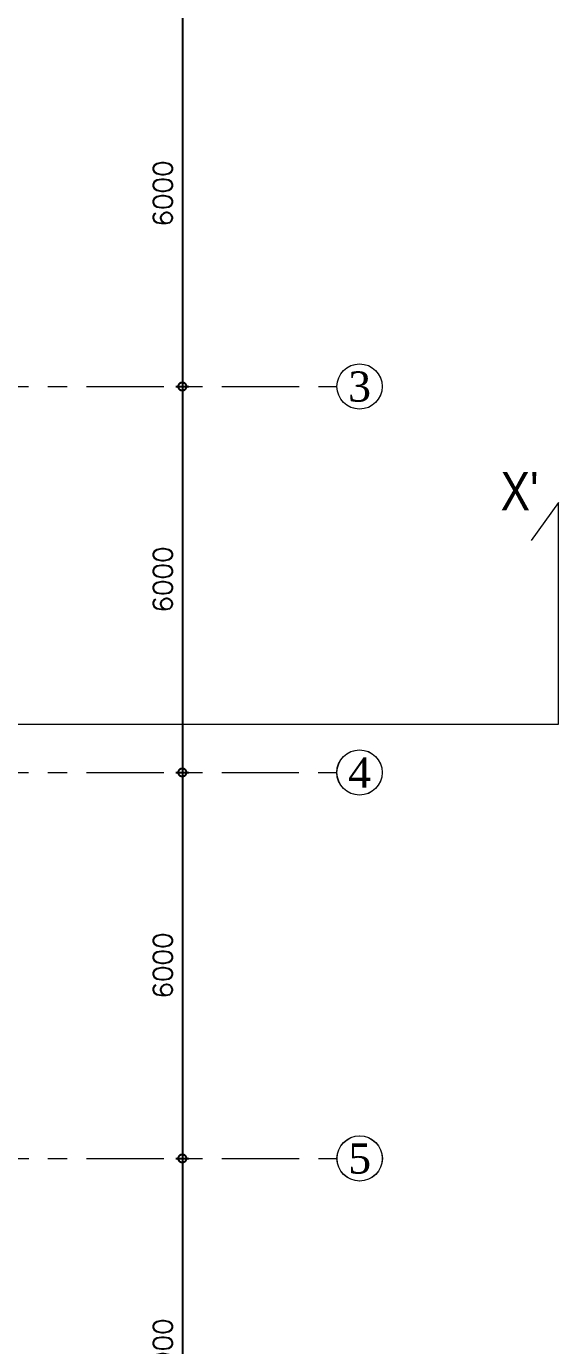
# Model space of a CAD drawing. Header units: millimetres. Extents: x 24487468 to 24959437, y -333213 to 842934.
# Drawn here: x 24757202 to 24765468, y 56792 to 77299 of the extents above; entities that cross this region are included whole.
import ezdxf
from ezdxf.enums import TextEntityAlignment as Align

# ---------------------------------------------------------------- set-up
doc = ezdxf.new("R2010")
doc.units = ezdxf.units.MM
doc.header["$MEASUREMENT"] = 0
doc.header["$PDMODE"] = 3
for name, pattern in [('ACAD_ISO10W100', [18.5, 12, -3, 0.5, -3]), ('BORDERX2', [3.5, 1, -0.5, 1, -0.5, 0, -0.5]), ('Centreline', [21, 12, -3, 3, -3])]:
    doc.linetypes.add(name, pattern=pattern)
doc.layers.get('0').update_dxf_attribs({"lineweight": 5})
doc.layers.add('A-BTEXT', color=57, linetype='Continuous')
for name, color, linetype, lineweight in [('CENLINE', 220, 'ACAD_ISO10W100', 5), ('DIM', 183, 'Continuous', 5), ('GRID', 205, 'BORDERX2', 5), ('HACTH', 8, 'Continuous', 0), ('p1 plan grid lck', 6, 'Continuous', 5), ('text', 7, 'Continuous', 15)]:
    doc.layers.add(name, color=color, linetype=linetype, lineweight=lineweight)
doc.styles.add('arial', font='times.ttf')
doc.styles.add('ROMANS', font='romans__.ttf')
doc.dimstyles.new('DIM100', dxfattribs={"dimtxt": 300, "dimasz": 250, "dimexe": 100, "dimexo": 100, "dimgap": 150, "dimtad": 1, "dimdec": 0, "dimrnd": 5, "dimzin": 0, "dimdsep": 46, "dimtxsty": 'ROMANS', "dimblk": 'DOTSMALL', "dimcen": 0.09, "dimclrd": 256, "dimclre": 256, "dimclrt": 7, "dimadec": 0, "dimazin": 0, "dimtfac": 1, "dimtdec": 0, "dimtix": 1, "dimtofl": 0, "dimtmove": 1, "dimatfit": 3, "dimfxl": 100, "dimfxlon": 1, "dimtolj": 1, "dimtzin": 0, "dimarcsym": 0})

# ---------------------------------------------------------------- blocks, each defined once
blk = doc.blocks.new('grid letter-flat-4-flat-1')
at = {"layer": 'GRID', "linetype": 'Continuous'}
blk.add_circle((0, 374.75), 281.25, dxfattribs=at)
blk = doc.blocks.new('SEC')
at = {"layer": 'HACTH', "ltscale": 100}
blk.add_lwpolyline([(-34685, 0), (0, 0), (0, 3449), (-425, 2854)], dxfattribs=at)
at = {"layer": 'text', "linetype": 'Continuous', "ltscale": 30, "insert": (-606, 3623), "char_height": 600, "width": 21041.4, "attachment_point": 5, "style": 'arial'}
blk.add_mtext("{\\fTechnic|b0|i0|c2|p2;X'}", dxfattribs=at)
blk = doc.blocks.new('_DotSmall')
at = {"color": 0, "linetype": 'ByBlock', "const_width": 0.5}
blk.add_lwpolyline([(-0.0625, 0, 1), (0.0625, 0, 1)], format="xyb", close=True, dxfattribs=at)
blk = doc.blocks.new('*D61')
at = {"layer": 'Defpoints', "color": 0, "ltscale": 100, "transparency": 16777216}
for p in [(24758647, 77701), (24755598, 71701), (24759624, 71701)]:
    blk.add_point(p, dxfattribs=at)
at = {"layer": 'DIM', "lineweight": -2, "ltscale": 100, "transparency": 16777216}
for p, q in [((24759524, 77701), (24759724, 77701)), ((24759624, 77701), (24759624, 71701)), ((24759524, 71701), (24759724, 71701))]:
    blk.add_line(p, q, dxfattribs=at)
at = {"layer": 'DIM', "lineweight": -2, "ltscale": 100, "transparency": 16777216, "xscale": 250, "yscale": 250, "zscale": 250}
for p, rotation in [((24759624, 77701), 90), ((24759624, 71701), 270)]:
    blk.add_blockref('_DotSmall', p, dxfattribs=dict(at, rotation=rotation))
at = {"layer": 'DIM', "color": 7, "ltscale": 100, "transparency": 16777216, "insert": (24759322, 74701), "char_height": 300, "attachment_point": 5, "rotation": 90, "style": 'ROMANS'}
blk.add_mtext('\\A1;6000', dxfattribs=at)
blk = doc.blocks.new('*D62')
at = {"layer": 'Defpoints', "color": 0, "ltscale": 100, "transparency": 16777216}
for p in [(24755598, 71701), (24755598, 65701), (24759624, 65701)]:
    blk.add_point(p, dxfattribs=at)
at = {"layer": 'DIM', "lineweight": -2, "ltscale": 100, "transparency": 16777216}
for p, q in [((24759524, 71701), (24759724, 71701)), ((24759624, 71701), (24759624, 65701)), ((24759524, 65701), (24759724, 65701))]:
    blk.add_line(p, q, dxfattribs=at)
at = {"layer": 'DIM', "lineweight": -2, "ltscale": 100, "transparency": 16777216, "xscale": 250, "yscale": 250, "zscale": 250}
for p, rotation in [((24759624, 71701), 90), ((24759624, 65701), 270)]:
    blk.add_blockref('_DotSmall', p, dxfattribs=dict(at, rotation=rotation))
at = {"layer": 'DIM', "color": 7, "ltscale": 100, "transparency": 16777216, "insert": (24759322, 68701), "char_height": 300, "attachment_point": 5, "rotation": 90, "style": 'ROMANS'}
blk.add_mtext('\\A1;6000', dxfattribs=at)
blk = doc.blocks.new('*D63')
at = {"layer": 'Defpoints', "color": 0, "ltscale": 100, "transparency": 16777216}
for p in [(24755598, 65701), (24755596, 59701), (24759624, 59701)]:
    blk.add_point(p, dxfattribs=at)
at = {"layer": 'DIM', "lineweight": -2, "ltscale": 100, "transparency": 16777216}
for p, q in [((24759524, 65701), (24759724, 65701)), ((24759624, 65701), (24759624, 59701)), ((24759524, 59701), (24759724, 59701))]:
    blk.add_line(p, q, dxfattribs=at)
at = {"layer": 'DIM', "lineweight": -2, "ltscale": 100, "transparency": 16777216, "xscale": 250, "yscale": 250, "zscale": 250}
for p, rotation in [((24759624, 65701), 90), ((24759624, 59701), 270)]:
    blk.add_blockref('_DotSmall', p, dxfattribs=dict(at, rotation=rotation))
at = {"layer": 'DIM', "color": 7, "ltscale": 100, "transparency": 16777216, "insert": (24759322, 62701), "char_height": 300, "attachment_point": 5, "rotation": 90, "style": 'ROMANS'}
blk.add_mtext('\\A1;6000', dxfattribs=at)
blk = doc.blocks.new('*D64')
at = {"layer": 'Defpoints', "color": 0, "ltscale": 100, "transparency": 16777216}
for p in [(24755596, 59701), (24755247, 53701), (24759624, 53701)]:
    blk.add_point(p, dxfattribs=at)
at = {"layer": 'DIM', "lineweight": -2, "ltscale": 100, "transparency": 16777216}
for p, q in [((24759524, 59701), (24759724, 59701)), ((24759624, 59701), (24759624, 53701)), ((24759524, 53701), (24759724, 53701))]:
    blk.add_line(p, q, dxfattribs=at)
at = {"layer": 'DIM', "lineweight": -2, "ltscale": 100, "transparency": 16777216, "xscale": 250, "yscale": 250, "zscale": 250}
for p, rotation in [((24759624, 59701), 90), ((24759624, 53701), 270)]:
    blk.add_blockref('_DotSmall', p, dxfattribs=dict(at, rotation=rotation))
at = {"layer": 'DIM', "color": 7, "ltscale": 100, "transparency": 16777216, "insert": (24759322, 56701), "char_height": 300, "attachment_point": 5, "rotation": 90, "style": 'ROMANS'}
blk.add_mtext('\\A1;6000', dxfattribs=at)

msp = doc.modelspace()

# ---------------------------------------------------------------- linework, layer by layer
at = {"layer": 'p1 plan grid lck', "linetype": 'Centreline', "ltscale": 100}
for p, q in [((24709836.3, 71700.5), (24762026.1, 71700.5)), ((24709835.8, 65700.5), (24762025.5, 65700.5)), ((24709837.4, 59700.5), (24762027.1, 59700.5))]:
    msp.add_line(p, q, dxfattribs=at)

# ---------------------------------------------------------------- block references
at = {"layer": 'CENLINE'}
ref = msp.add_blockref('grid letter-flat-4-flat-1', (24762376.1, 71232.4), dxfattribs=dict(at, xscale=1.25, yscale=1.25, zscale=25.4))
ref.add_attrib('GRID_LETTER', '3', dxfattribs={"layer": 'A-BTEXT', "linetype": 'Continuous', "height": 468.7, "style": 'arial'}).set_placement((24762376.1, 71701.1), align=Align.MIDDLE_CENTER)
ref = msp.add_blockref('grid letter-flat-4-flat-1', (24762377.6, 71232.4), dxfattribs=dict(at, xscale=1.25, yscale=1.25, zscale=25.4))
ref.add_attrib('GRID_LETTER', '3', dxfattribs={"layer": 'A-BTEXT', "linetype": 'Continuous', "height": 468.7, "style": 'arial'}).set_placement((24762377.6, 71701.1), align=Align.MIDDLE_CENTER)
ref = msp.add_blockref('grid letter-flat-4-flat-1', (24762375.5, 65232.4), dxfattribs=dict(at, xscale=1.25, yscale=1.25, zscale=25.4))
ref.add_attrib('GRID_LETTER', '4', dxfattribs={"layer": 'A-BTEXT', "linetype": 'Continuous', "height": 468.7, "style": 'arial'}).set_placement((24762375.5, 65701.1), align=Align.MIDDLE_CENTER)
ref = msp.add_blockref('grid letter-flat-4-flat-1', (24762377.1, 65232.4), dxfattribs=dict(at, xscale=1.25, yscale=1.25, zscale=25.4))
ref.add_attrib('GRID_LETTER', '4', dxfattribs={"layer": 'A-BTEXT', "linetype": 'Continuous', "height": 468.7, "style": 'arial'}).set_placement((24762377.1, 65701.1), align=Align.MIDDLE_CENTER)
ref = msp.add_blockref('grid letter-flat-4-flat-1', (24762377.1, 59232.4), dxfattribs=dict(at, xscale=1.25, yscale=1.25, zscale=25.4))
ref.add_attrib('GRID_LETTER', '5', dxfattribs={"layer": 'A-BTEXT', "linetype": 'Continuous', "height": 468.7, "style": 'arial'}).set_placement((24762377.1, 59701.1), align=Align.MIDDLE_CENTER)
ref = msp.add_blockref('grid letter-flat-4-flat-1', (24762378.7, 59232.4), dxfattribs=dict(at, xscale=1.25, yscale=1.25, zscale=25.4))
ref.add_attrib('GRID_LETTER', '5', dxfattribs={"layer": 'A-BTEXT', "linetype": 'Continuous', "height": 468.7, "style": 'arial'}).set_placement((24762378.7, 59701.1), align=Align.MIDDLE_CENTER)
at = {"layer": 'HACTH'}
msp.add_blockref('SEC', (24765467.8, 66450.5), dxfattribs=at)

# ---------------------------------------------------------------- dimensions: what is measured, and where the dimension line sits
at = {"layer": 'DIM', "ltscale": 100}
for base, p1, p2, picture, middle in [((24759623.6, 71700.5), (24758646.6, 77700.5), (24755597.9, 71700.5), '*D61', (24759322.2, 74700.5)), ((24759623.6, 65700.5), (24755597.9, 71700.5), (24755598, 65700.5), '*D62', (24759322.2, 68700.5)), ((24759623.6, 59700.5), (24755598, 65700.5), (24755596.1, 59700.5), '*D63', (24759322.2, 62700.5)), ((24759623.6, 53700.5), (24755596.1, 59700.5), (24755247.1, 53700.5), '*D64', (24759322.2, 56700.5))]:
    dim = msp.add_linear_dim(base=base, p1=p1, p2=p2, angle=90, dimstyle='DIM100', dxfattribs=at)
    dim.commit()
    dim.dimension.update_dxf_attribs({"geometry": picture, "text_midpoint": middle})

doc.saveas('drawing.dxf')
